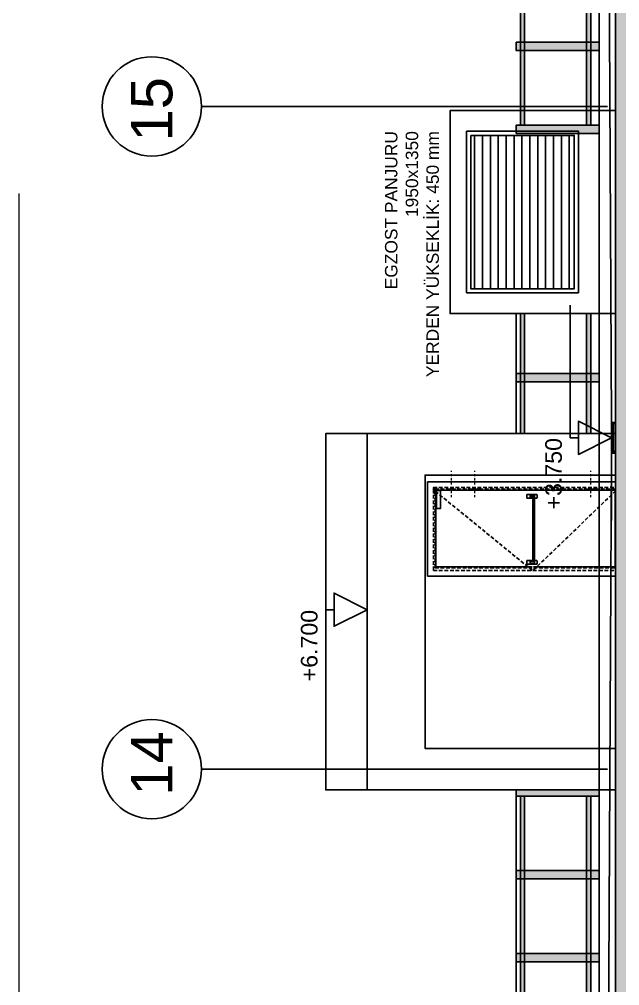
# Model space of a CAD drawing. Header units: millimetres. Extents: x -379292 to 1221486, y 92049 to 447512.
# Drawn here: x -40424 to -33176, y 190005 to 201671 of the extents above; entities that cross this region are included whole.
import ezdxf
from ezdxf.enums import TextEntityAlignment as Align
from ezdxf.xclip import XClip

# ---------------------------------------------------------------- set-up
doc = ezdxf.new("R2010")
doc.units = ezdxf.units.MM
doc.header["$XCLIPFRAME"] = 2
for name, pattern in [('CENTER', [2, 1.25, -0.25, 0.25, -0.25]), ('DASHDOT', [25.4, 12.7, -6.35, 0, -6.35]), ('HIDDEN', [9.525, 6.35, -3.175]), ('HIDDENX2', [0.75, 0.5, -0.25])]:
    doc.linetypes.add(name, pattern=pattern)
for name, color, linetype, lineweight in [('01_BORDER', 122, 'Continuous', 9), ('05_AXIS EQUIPMENT', 8, 'DASHDOT', 9), ('1-MIMARI', 8, 'Continuous', 9)]:
    doc.layers.add(name, color=color, linetype=linetype, lineweight=lineweight)
for name, color, linetype in [('04_RAIN INLET', 51, 'Continuous'), ('05_AXIS', 211, 'CENTER'), ('05_AXIS NAME', 7, 'Continuous'), ('05_CLADDING ALUMINIUM', 1, 'Continuous'), ('05_CONCRETE', 6, 'Continuous'), ('05_CONCRETE VIEW', 142, 'Continuous'), ('05_HATCH CONCRETE', 141, 'Continuous'), ('05_LOUVER TEXT', 2, 'Continuous'), ('05_SECTION LEVEL', 2, 'Continuous'), ('05_SLOPE', 91, 'Continuous'), ('05_VIEW 3', 3, 'Continuous'), ('05_VIEW 4', 4, 'Continuous')]:
    doc.layers.add(name, color=color, linetype=linetype)
doc.styles.add('YAZI-2.5', font='arial.ttf', dxfattribs={"height": 2.5})
doc.styles.add('YAZI-3', font='arial.ttf', dxfattribs={"height": 3})
doc.styles.add('YAZI-5', font='arial.ttf', dxfattribs={"height": 5})

# ---------------------------------------------------------------- blocks, each defined once
blk = doc.blocks.new('202_KorkulukGorDikme')
at = {"ltscale": 25}
h = blk.add_hatch(color=253, dxfattribs=at)
h.dxf.hatch_style = 1
h.paths.add_polyline_path([(-50, 0), (-50, 1000), (50, 1000), (50, 0)])
at = {"color": 0, "linetype": 'ByBlock', "ltscale": 25}
blk.add_lwpolyline([(-50, 0), (-50, 1000), (50, 1000), (50, 0)], close=True, dxfattribs=at)
blk = doc.blocks.new('*U1086')
at = {"ltscale": 25}
h = blk.add_hatch(color=253, dxfattribs=at)
h.dxf.hatch_style = 1
h.paths.add_polyline_path([(100, 950), (12675, 950), (12675, 900), (100, 900)])
h = blk.add_hatch(color=253, dxfattribs=at)
h.dxf.hatch_style = 1
h.paths.add_polyline_path([(100, 150), (12675, 150), (12675, 100), (100, 100)])
at = {"color": 0, "linetype": 'ByBlock', "ltscale": 25}
for points in [[(100, 950), (12675, 950), (12675, 900), (100, 900)], [(100, 150), (12675, 150), (12675, 100), (100, 100)]]:
    blk.add_lwpolyline(points, close=True, dxfattribs=at)
at = {"color": 0}
blk.add_lwpolyline([(100, 900), (12675, 900), (12675, 150), (100, 150)], close=True, dxfattribs=at)
at = {"ltscale": 25}
for p in [(50, 0), (1050, 0), (2050, 0)]:
    blk.add_blockref('202_KorkulukGorDikme', p, dxfattribs=at)
blk = doc.blocks.new('*U1055')
at = {"ltscale": 7}
for p, q in [((-70, 0), (-70, 2270)), ((1070, 2270), (-70, 2270)), ((1070, 0), (1070, 2270)), ((32, 0), (32, 2170)), ((958, 2170), (32, 2170)), ((958, 1009), (958, 2170)), ((958, 0), (958, 991))]:
    blk.add_line(p, q, dxfattribs=at)
at = {"linetype": 'HIDDEN', "ltscale": 7}
for p, q in [((0, 2200), (0, 0)), ((1000, 2200), (0, 2200)), ((22, 2180), (22, 5)), ((968, 2180), (22, 2180)), ((968, 2180), (968, 1008)), ((1000, 2200), (1000, 0)), ((968, 992), (968, 5)), ((968, 5), (22, 5))]:
    blk.add_line(p, q, dxfattribs=at)
for p, q in [((118, 1000), (893, 1000)), ((118, 980), (912, 980))]:
    blk.add_line(p, q)
at = {"ltscale": 4}
for points in [[(19, 2185), (54, 2185), (54, 2200), (4, 2200), (4, 2185), (19, 2185)], [(58, 2186), (58, 2181)], [(64, 2181), (64, 2186)], [(76, 2174), (76, 2165), (68, 2165), (68, 2174)]]:
    blk.add_lwpolyline(points, dxfattribs=at)
for points in [[(38, 2200), (17, 2200), (17, 2198), (38, 2198)], [(17, 2196), (69, 2193), (69, 2186), (17, 2189)], [(38, 2187), (17, 2187), (17, 2185), (38, 2185)], [(37, 2165), (255, 2165), (255, 2116), (37, 2116)], [(55, 2181), (83, 2181), (83, 2174), (55, 2174)]]:
    blk.add_lwpolyline(points, close=True, dxfattribs=at)
at = {"linetype": 'HIDDEN', "ltscale": 7, "flags": 128}
blk.add_lwpolyline([(45, 2178), (1005, 1000), (45, 5)], dxfattribs=at)
at = {"ltscale": 7}
for points in [[(22, 1937), (22, 2030), (32, 2030), (32, 1937)], [(22, 1650), (22, 1750), (32, 1750), (32, 1650)], [(22, 350), (22, 250), (32, 250), (32, 350)]]:
    blk.add_lwpolyline(points, close=True, dxfattribs=at)
for points in [[(124, 949), (89, 949, -0.414214), (84, 954), (84, 1069, -0.414214), (89, 1074), (107, 1074)], [(129, 1000), (129, 1069, 0.414214), (124, 1074), (107, 1074)], [(882, 1000), (882, 1069, -0.414214), (887, 1074), (905, 1074)], [(887, 949), (922, 949, 0.414214), (927, 954), (927, 1069, 0.414214), (922, 1074), (905, 1074)], [(124, 949, 0.414214), (129, 954), (129, 980)], [(887, 949, -0.414214), (882, 954), (882, 980)]]:
    blk.add_lwpolyline(points, format="xyb")
at = {"ltscale": 20}
for points in [[(100, 980, -0.414214), (95, 985), (95, 1027, -0.414214), (100, 1032), (113, 1032, -0.414214), (118, 1027), (118, 980), (100, 980)], [(912, 980, 0.414214), (917, 985), (917, 1027, 0.414214), (912, 1032), (898, 1032, 0.414214), (893, 1027), (893, 980), (912, 980)]]:
    blk.add_lwpolyline(points, format="xyb", dxfattribs=at)
at = {"ltscale": 4}
blk.add_circle((10, 2192), 2.92, dxfattribs=at)
blk.add_arc((49, 2192), 2.92, 48.6465, 124.668, dxfattribs=at)
at = {"layer": '05_AXIS EQUIPMENT', "ltscale": 2}
for p, q in [((118, 1980), (-200, 1980)), ((118, 1700), (-200, 1700)), ((118, 300), (-200, 300))]:
    blk.add_line(p, q, dxfattribs=at)
at = {"layer": '05_CLADDING ALUMINIUM', "ltscale": 7}
blk.add_line((958, 4), (32, 4), dxfattribs=at)
blk = doc.blocks.new('AWAKS ADI')
at = {"layer": '05_AXIS NAME', "color": 2}
blk.add_circle((0, 0), 6, dxfattribs=at)
at = {"layer": '05_AXIS NAME', "style": 'YAZI-5'}
blk.add_attdef('AKSADI', text='', height=5, dxfattribs=at).set_placement((0, 0), align=Align.MIDDLE_CENTER)
blk = doc.blocks.new('A$C50d90ca5')
at = {"color": 0, "linetype": 'ByBlock'}
for points in [[(165, 50), (165, 0), (535, 0), (535, 50)], [(165, 50), (170, 50)], [(170, 50), (170, 5), (530, 5), (530, 50)], [(170, 50), (530, 50)], [(170, 30), (530, 30)], [(535, 50), (530, 50)]]:
    blk.add_lwpolyline(points, dxfattribs=at)
at = {"color": 0, "linetype": 'ByBlock', "ltscale": 25}
for points in [[(170, 5), (195, 30)], [(530, 5), (505, 30)]]:
    blk.add_lwpolyline(points, dxfattribs=at)
blk = doc.blocks.new('1KESIT KOT1')
at = {"layer": '05_SECTION LEVEL', "color": 2}
for p, q in [((10, 4), (10, 5)), ((10, 5), (26, 5)), ((14, 0), (0, 0))]:
    blk.add_line(p, q, dxfattribs=at)
blk.add_lwpolyline([(10, 0), (12, 4), (8, 4)], close=True, dxfattribs=at)
at = {"layer": '05_SECTION LEVEL', "style": 'YAZI-3'}
blk.add_attdef('+00.000', (10, 6), '', height=2, dxfattribs=at)
blk = doc.blocks.new('*U1061')
at = {"ltscale": 25}
h = blk.add_hatch(color=253, dxfattribs=at)
h.dxf.hatch_style = 1
h.paths.add_polyline_path([(100, 950), (13675, 950), (13675, 900), (100, 900)])
h = blk.add_hatch(color=253, dxfattribs=at)
h.dxf.hatch_style = 1
h.paths.add_polyline_path([(100, 150), (13675, 150), (13675, 100), (100, 100)])
at = {"color": 0, "linetype": 'ByBlock', "ltscale": 25}
for points in [[(100, 950), (13675, 950), (13675, 900), (100, 900)], [(100, 150), (13675, 150), (13675, 100), (100, 100)]]:
    blk.add_lwpolyline(points, close=True, dxfattribs=at)
at = {"color": 0}
blk.add_lwpolyline([(100, 900), (13675, 900), (13675, 150), (100, 150)], close=True, dxfattribs=at)
at = {"ltscale": 25}
for p in [(12725, 0), (13725, 0), (13725, 0)]:
    blk.add_blockref('202_KorkulukGorDikme', p, dxfattribs=at)
blk = doc.blocks.new('*U1062')
at = {"ltscale": 25}
h = blk.add_hatch(color=253, dxfattribs=at)
h.dxf.hatch_style = 1
h.paths.add_polyline_path([(100, 950), (2000, 950), (2000, 900), (100, 900)])
h = blk.add_hatch(color=253, dxfattribs=at)
h.dxf.hatch_style = 1
h.paths.add_polyline_path([(100, 150), (2000, 150), (2000, 100), (100, 100)])
at = {"color": 0, "linetype": 'ByBlock', "ltscale": 25}
for points in [[(100, 950), (2000, 950), (2000, 900), (100, 900)], [(100, 150), (2000, 150), (2000, 100), (100, 100)]]:
    blk.add_lwpolyline(points, close=True, dxfattribs=at)
at = {"color": 0}
blk.add_lwpolyline([(100, 900), (2000, 900), (2000, 150), (100, 150)], close=True, dxfattribs=at)
at = {"ltscale": 25}
for p in [(50, 0), (1050, 0), (2050, 0), (2050, 0)]:
    blk.add_blockref('202_KorkulukGorDikme', p, dxfattribs=at)
blk = doc.blocks.new('A$C6a8db8d0')
at = {"layer": '05_HATCH CONCRETE', "ltscale": 25}
h = blk.add_hatch(dxfattribs=at)
h.set_pattern_fill('ANSI33', color=256, scale=1.5, angle=180, style=0)
h.set_pattern_definition([(225, (-88179.537, -273658.197), (6.7351921, -6.7351921), []), (225, (-88186.273, -273658.197), (6.7351921, -6.7351921), [4.7625, -2.38125])])
h.paths.add_polyline_path([(5815, 1180), (5795, 1180), (5795, 1160), (-1895, 1160), (-1895, 1080), (-1845, 1080), (-1845, 1145), (-1635, 1145), (-1635, 1090), (-1595, 1090), (-1595, 1145), (-1335, 1145), (-1335, 1090), (-1295, 1090), (-1295, 1145), (-1090, 1145), (-1090, 1080), (-1040, 1080), (-1040, 1145), (-835, 1145), (-835, 1090), (-795, 1090), (-795, 1145), (-535, 1145), (-535, 1090), (-495, 1090), (-495, 1145), (-290, 1145), (-290, 1080), (-240, 1080), (-240, 1145), (-35, 1145), (-35, 1090), (5, 1090), (5, 1145), (265, 1145), (265, 1090), (305, 1090), (305, 1145), (510, 1145), (510, 1080), (560, 1080), (560, 1145), (765, 1145), (765, 1090), (805, 1090), (805, 1145), (1065, 1145), (1065, 1090), (1105, 1090), (1105, 1145), (1310, 1145), (1310, 1080), (1360, 1080), (1360, 1145), (1565, 1145), (1565, 1090), (1605, 1090), (1605, 1145), (1865, 1145), (1865, 1090), (1905, 1090), (1905, 1145), (2110, 1145), (2110, 1080), (2160, 1080), (2160, 1145), (2365, 1145), (2365, 1090), (2405, 1090), (2405, 1145), (2665, 1145), (2665, 1090), (2705, 1090), (2705, 1145), (2910, 1145), (2910, 1080), (2960, 1080), (2960, 1145), (3165, 1145), (3165, 1090), (3205, 1090), (3205, 1145), (3465, 1145), (3465, 1090), (3505, 1090), (3505, 1145), (3710, 1145), (3710, 1080), (3760, 1080), (3760, 1145), (3965, 1145), (3965, 1090), (4005, 1090), (4005, 1145), (4265, 1145), (4265, 1090), (4305, 1090), (4305, 1145), (4510, 1145), (4510, 1080), (4560, 1080), (4560, 1145), (4765, 1145), (4765, 1090), (4805, 1090), (4805, 1145), (5065, 1145), (5065, 1090), (5105, 1090), (5105, 1145), (5310, 1145), (5310, 1080), (5360, 1080), (5360, 1145), (5540, 1145), (5540, 1090), (5580, 1090), (5580, 1145), (5765, 1145), (5765, 1080), (5815, 1080)])
at = {"layer": '05_VIEW 3'}
h = blk.add_hatch(dxfattribs=at)
h.set_pattern_fill('ANSI31', color=8, scale=3, angle=135)
h.set_pattern_definition([(180, (-729.166, 1292.5), (-1e-15, -9.525), [])])
h.paths.add_polyline_path([(1115, 1210), (1300, 1210), (1300, 1335), (1115, 1335)])
at = {"layer": '01_BORDER', "linetype": 'HIDDENX2', "ltscale": 2500}
blk.add_lwpolyline([(9395, 0), (-9395, 0), (-9395, 1880), (9395, 1880)], close=True, dxfattribs=at)
at = {"layer": '05_AXIS', "ltscale": 500}
for p, q in [((535, 170), (535, 1660)), ((1335, 170), (1335, 1660))]:
    blk.add_line(p, q, dxfattribs=at)
at = {"layer": '05_CONCRETE'}
blk.add_lwpolyline([(5795, 1160), (-1895, 1160)], dxfattribs=at)
at = {"layer": '05_CONCRETE VIEW', "color": 252, "ltscale": 20}
blk.add_line((510, 1460), (940, 1460), dxfattribs=at)
at = {"layer": '05_CONCRETE VIEW', "ltscale": 20, "flags": 128}
blk.add_lwpolyline([(940, 1160), (940, 1510), (510, 1510), (510, 1160)], dxfattribs=at)
at = {"layer": '05_CONCRETE VIEW', "color": 252, "ltscale": 20, "flags": 128}
blk.add_lwpolyline([(890, 1160), (890, 1390), (560, 1390), (560, 1160)], dxfattribs=at)
at = {"layer": '05_CONCRETE VIEW', "ltscale": 25}
blk.add_lwpolyline([(-8655, 1180), (5795, 1180)], dxfattribs=at)
at = {"layer": '05_SLOPE', "ltscale": 25}
for points in [[(916.5, 1165), (-654.8, 1173), (-2226.5, 1165)], [(4116.5, 1165), (2535.2, 1173), (953.5, 1165)]]:
    blk.add_lwpolyline(points, dxfattribs=at)
at = {"layer": '05_VIEW 3', "ltscale": 25}
blk.add_lwpolyline([(1330, 1160), (1330, 1360), (1085, 1360), (1085, 1160)], dxfattribs=at)
at = {"layer": '05_VIEW 3'}
for points in [[(1305, 1340), (1110, 1340), (1110, 1205), (1305, 1205)], [(1300, 1335), (1115, 1335), (1115, 1210), (1300, 1210)]]:
    blk.add_lwpolyline(points, close=True, dxfattribs=at)
at = {"layer": '04_RAIN INLET', "xscale": -0.1, "yscale": 0.1, "zscale": 0.1}
blk.add_blockref('A$C50d90ca5', (970, 1160), dxfattribs=at)
at = {"layer": '05_AXIS NAME'}
ref = blk.add_blockref('AWAKS ADI', (535, 1720), dxfattribs=dict(at, xscale=10, yscale=10, zscale=10))
ref.add_attrib('AKSADI', '14 ', dxfattribs={"height": 50, "style": 'YAZI-5'}).set_placement((551.6, 1720.2), align=Align.MIDDLE_CENTER)
ref = blk.add_blockref('AWAKS ADI', (1335, 1720), dxfattribs=dict(at, xscale=10, yscale=10, zscale=10))
ref.add_attrib('AKSADI', '15', dxfattribs={"height": 50, "style": 'YAZI-5'}).set_placement((1331.6, 1720.2), align=Align.MIDDLE_CENTER)
at = {"layer": '05_SECTION LEVEL', "color": 7}
ref = blk.add_blockref('1KESIT KOT1', (627.5, 1460), dxfattribs=dict(at, xscale=10, yscale=10, zscale=10))
ref.add_attrib('+00.000', '+6.700', (641, 1520), dxfattribs={"height": 20, "style": 'YAZI-3'})
ref = blk.add_blockref('1KESIT KOT1', (627.5, 1460), dxfattribs=dict(at, xscale=10, yscale=10, zscale=10))
ref.add_attrib('+00.000', '+6.700', (641, 1520), dxfattribs={"height": 20, "style": 'YAZI-3'})
ref = blk.add_blockref('1KESIT KOT1', (835, 1165), dxfattribs=dict(at, xscale=10, yscale=10, zscale=10))
ref.add_attrib('+00.000', '+3.750', (848.5, 1225), dxfattribs={"height": 20, "style": 'YAZI-3'})
at = {"layer": '05_VIEW 3', "ltscale": 25}
ref = blk.add_blockref('*U1086', (512.5, 1180), dxfattribs=dict(at, xscale=-0.1, yscale=0.1, zscale=0.1))
XClip(ref).set_block_clipping_path([(25.0000004949, 0.0000000003), (12775.0000004949, 1000)])
ref = blk.add_blockref('*U1062', (1112.5, 1180), dxfattribs=dict(at, xscale=-0.1, yscale=0.1, zscale=0.1))
XClip(ref).set_block_clipping_path([(275.0000004936, 0.000000001), (1725.0000004938, 1000)])
at = {"layer": '05_VIEW 3', "ltscale": 25, "xscale": -0.1, "yscale": 0.1, "zscale": 0.1}
blk.add_blockref('*U1061', (2680, 1180), dxfattribs=at)
at = {"layer": '05_VIEW 4', "xscale": -0.1, "yscale": 0.1, "zscale": 0.1}
blk.add_blockref('*U1055', (875, 1160), dxfattribs=at)
at = {"layer": '05_LOUVER TEXT', "insert": (1305.2, 1438.5), "char_height": 15, "attachment_point": 3, "style": 'YAZI-2.5'}
blk.add_mtext_dynamic_manual_height_columns('EGZOST PANJURU\\P1950x1350\\PYERDEN YÜKSEKLİK: 450 mm', width=324.906, gutter_width=1.25, heights=[0], dxfattribs=at)

msp = doc.modelspace()

# ---------------------------------------------------------------- block references
at = {"layer": '1-MIMARI', "ltscale": 25, "xscale": 10, "yscale": 10, "zscale": 10, "rotation": 90}
msp.add_blockref('A$C6a8db8d0', (-21624.5, 187268.8), dxfattribs=at)

doc.saveas('drawing.dxf')
